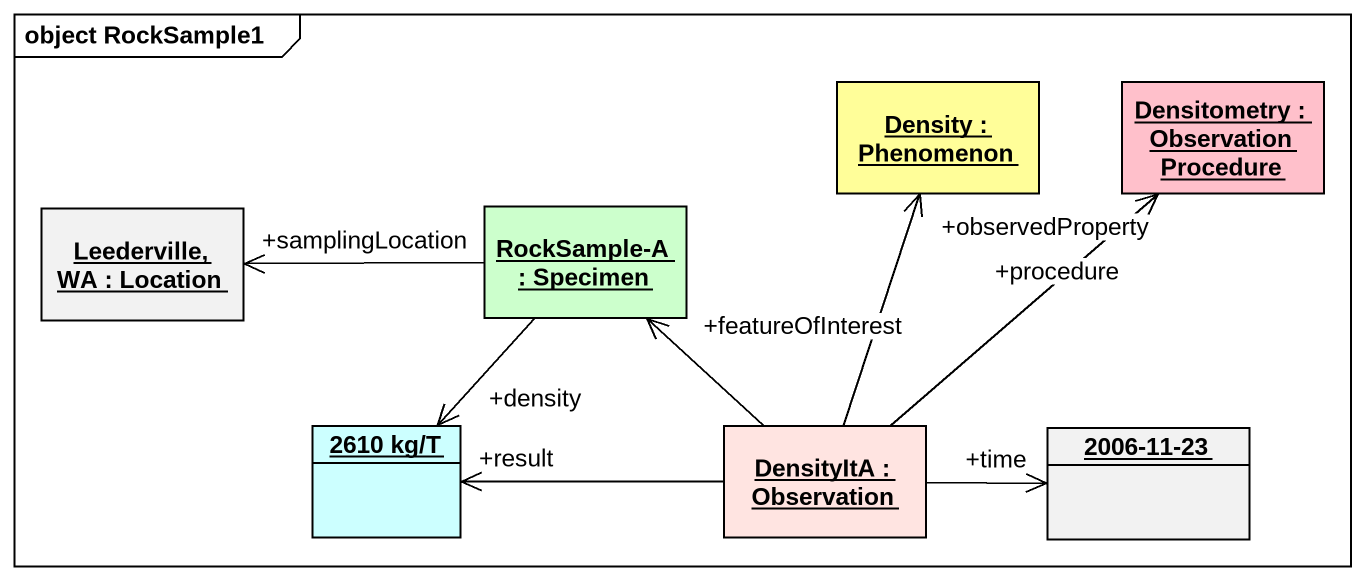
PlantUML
@startuml
mainframe object RockSample1
hide circle
hide empty members
object "Density : Phenomenon" as Density #FFFE99
object "Densitometry : ObservationProcedure" as Densitometry #FFC0CB
object "Leederville, WA : Location" as Leederville_WA
object "RockSample-A : Specimen" as RockSample_A #CCFFCC
object "2610 kg/T" as o2610_kg_T #CCFFFF
object "DensityItA : Observation" as DensityItA #FFE4E1
object "2006-11-23" as o2006_11_23
RockSample_A -left-> "+samplingLocation" Leederville_WA
RockSample_A --> "+density" o2610_kg_T
DensityItA -up-> "+observedProperty" Density
DensityItA -up-> "+procedure" Densitometry
DensityItA -up-> "+featureOfInterest" RockSample_A
DensityItA -left-> "+result" o2610_kg_T
DensityItA -right-> "+time" o2006_11_23
@enduml
